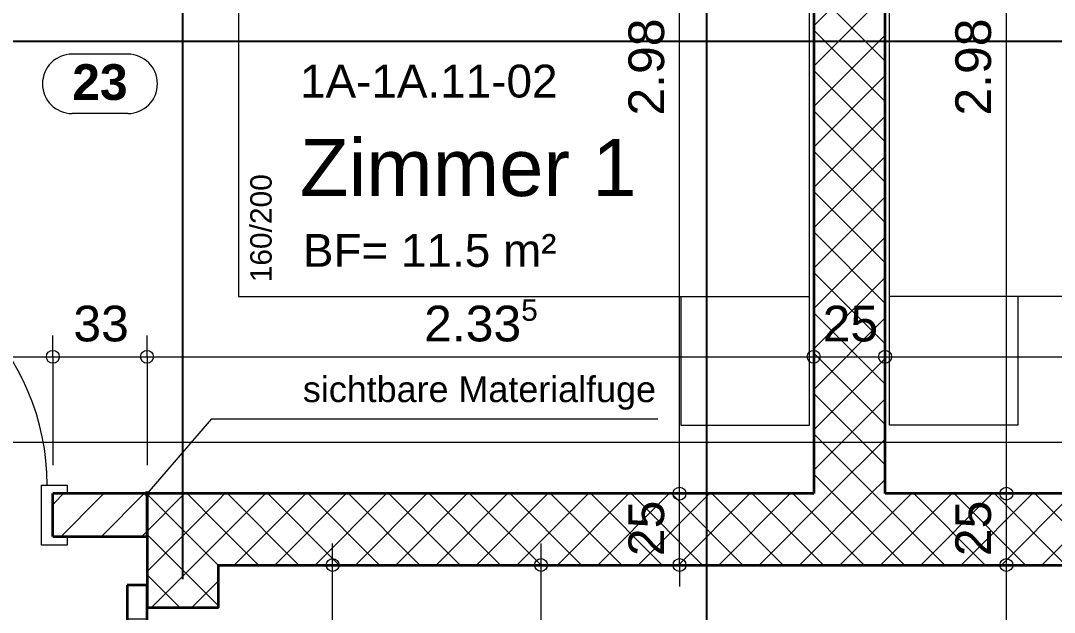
# Model space of a CAD drawing. Header units: metres. Extents: x 0.003 to 0.843, y 0.003 to 0.597.
# Drawn here: x 0.4203 to 0.4927, y 0.4116 to 0.453 of the extents above; entities that cross this region are included whole.
import ezdxf

# ---------------------------------------------------------------- set-up
doc = ezdxf.new("R2010")
doc.units = ezdxf.units.M
for name, pattern in [('AUSGEZOGEN', [0]), ('LINIE_23', [0.0079, 0.004, -0.0013, 0, -0.0013, 0, -0.0013]), ('PUNKT2', [3.175, 0, -3.175]), ('STRICHLINIE', [19.05, 12.7, -6.35]), ('STRICHPUNKT', [25.4, 12.7, -6.35, 0, -6.35])]:
    doc.linetypes.add(name, pattern=pattern)
for name, color, linetype, lineweight in [('Bauachsen grob', 7, 'STRICHPUNKT', 13), ('Detailmasse', 7, 'AUSGEZOGEN', 13), ('Konstruktion unten', 7, 'STRICHLINIE', 13), ('Moebel', 253, 'AUSGEZOGEN', 13), ('Raumbezeichnung', 7, 'AUSGEZOGEN', 18), ('Schnittbegrenzung', 7, 'AUSGEZOGEN', 13), ('Text Werkplan Ausfuehrung', 7, 'AUSGEZOGEN', 25), ('Tuerzarge', 7, 'AUSGEZOGEN', 13), ('Vermassung Decke', 180, 'STRICHLINIE', 25), ('Wand Beton bewehrt', 7, 'AUSGEZOGEN', 35), ('Wand Mauerwerk tragend', 7, 'AUSGEZOGEN', 35), ('Werkplan- Ausfuehrungsmasse', 7, 'AUSGEZOGEN', 13)]:
    doc.layers.add(name, color=color, linetype=linetype, lineweight=lineweight)
doc.styles.add('ARIAL', font='ARIAL.TTF')

msp = doc.modelspace()

# ---------------------------------------------------------------- hatches: boundary and pattern name
at = {"layer": 'Text Werkplan Ausfuehrung', "linetype": 'AUSGEZOGEN', "lineweight": 13}
for points in [[(0.429273, 0.419799), (0.429046, 0.419995), (0.429013, 0.419925)], [(0.429307, 0.41987), (0.429111, 0.420038), (0.429046, 0.419995)], [(0.429307, 0.41987), (0.429046, 0.419995), (0.429273, 0.419799)], [(0.429301, 0.419946), (0.429188, 0.420044), (0.429111, 0.420038)], [(0.429301, 0.419946), (0.429111, 0.420038), (0.429307, 0.41987)], [(0.429188, 0.420044), (0.429301, 0.419946), (0.429258, 0.420011)], [(0.429273, 0.419799), (0.429013, 0.419925), (0.429209, 0.419756)], [(0.429209, 0.419756), (0.429013, 0.419925), (0.429019, 0.419849)], [(0.429209, 0.419756), (0.429019, 0.419849), (0.429132, 0.419751)], [(0.429132, 0.419751), (0.429019, 0.419849), (0.429062, 0.419784)]]:
    msp.add_hatch(color=7, dxfattribs=at).paths.add_polyline_path(points)

# ---------------------------------------------------------------- linework, layer by layer
at = {"layer": 'Bauachsen grob', "color": 32, "linetype": 'LINIE_23', "lineweight": 25, "true_color": 0xc36e14}
msp.add_line((0.43166, 0.013897), (0.43166, 0.581), dxfattribs=at)
at = {"layer": 'Detailmasse', "color": 240, "linetype": 'AUSGEZOGEN', "lineweight": 13}
for p, q in [((0.44216, 0.414897), (0.44216, 0.416397)), ((0.44216, 0.414897), (0.44066, 0.414897)), ((0.44216, 0.414897), (0.44366, 0.414897)), ((0.44216, 0.391097), (0.44216, 0.414897))]:
    msp.add_line(p, q, dxfattribs=at)
msp.add_circle((0.44216, 0.414897), 0.00045, dxfattribs=at)
at = {"layer": 'Konstruktion unten', "color": 7, "linetype": 'PUNKT2', "lineweight": 13}
msp.add_line((0.63756, 0.424097), (0.33156, 0.424097), dxfattribs=at)
at = {"layer": 'Konstruktion unten', "color": 7, "linetype": 'STRICHLINIE', "lineweight": 13}
msp.add_line((0.33096, 0.423497), (0.63756, 0.423497), dxfattribs=at)
at = {"layer": 'Moebel', "color": 253, "linetype": 'AUSGEZOGEN', "lineweight": 13}
for p, q in [((0.43556, 0.465697), (0.43556, 0.433697)), ((0.47556, 0.433697), (0.47556, 0.465697)), ((0.48116, 0.433697), (0.48116, 0.465697)), ((0.43556, 0.433697), (0.47556, 0.433697)), ((0.46656, 0.433697), (0.46656, 0.424697)), ((0.47556, 0.424697), (0.47556, 0.433697)), ((0.48116, 0.424697), (0.48116, 0.433697)), ((0.52116, 0.433697), (0.48116, 0.433697)), ((0.49016, 0.433697), (0.49016, 0.424697)), ((0.46656, 0.424697), (0.47556, 0.424697)), ((0.49016, 0.424697), (0.48116, 0.424697))]:
    msp.add_line(p, q, dxfattribs=at)
at = {"layer": 'Schnittbegrenzung', "color": 14, "linetype": 'STRICHPUNKT', "lineweight": 25}
for p, q in [((0.46836, 0.5846), (0.46836, 0.256097)), ((0.2258, 0.451597), (0.73492, 0.451597))]:
    msp.add_line(p, q, dxfattribs=at)
at = {"layer": 'Text Werkplan Ausfuehrung', "color": 240, "linetype": 'AUSGEZOGEN', "lineweight": 13}
for p, q in [((0.427802, 0.450681), (0.423917, 0.450681)), ((0.427802, 0.446514), (0.423917, 0.446514))]:
    msp.add_line(p, q, dxfattribs=at)
at = {"layer": 'Text Werkplan Ausfuehrung', "color": 7, "linetype": 'AUSGEZOGEN', "lineweight": 13}
for p, q in [((0.43366, 0.425105), (0.42916, 0.419897)), ((0.464945, 0.425105), (0.43366, 0.425105)), ((0.429046, 0.419995), (0.429046, 0.419995)), ((0.429258, 0.420011), (0.429258, 0.420011)), ((0.429062, 0.419784), (0.429062, 0.419784)), ((0.429273, 0.419799), (0.429273, 0.419799))]:
    msp.add_line(p, q, dxfattribs=at)
msp.add_circle((0.42916, 0.419897), 0.00015, dxfattribs=at)
at = {"layer": 'Text Werkplan Ausfuehrung', "color": 240, "linetype": 'AUSGEZOGEN', "lineweight": 13}
for centre, start, end in [((0.423917, 0.448597), 90, 270), ((0.427802, 0.448597), 270, 90)]:
    msp.add_arc(centre, 0.002083, start, end, dxfattribs=at)
at = {"layer": 'Tuerzarge', "color": 7, "linetype": 'AUSGEZOGEN', "lineweight": 13}
for points in [[(0.42176, 0.418397), (0.42176, 0.420497), (0.42356, 0.420497), (0.42356, 0.419897), (0.42256, 0.419897), (0.42256, 0.416897), (0.42356, 0.416897), (0.42356, 0.416297), (0.42176, 0.416297), (0.42176, 0.418397)], [(0.42916, 0.413497), (0.42916, 0.411097), (0.42776, 0.411097), (0.42776, 0.413497), (0.42916, 0.413497)]]:
    msp.add_lwpolyline(points, dxfattribs=at)
msp.add_arc((0.40536, 0.420497), 0.0168, 0, 90, dxfattribs=at)
at = {"layer": 'Vermassung Decke', "color": 92, "linetype": 'AUSGEZOGEN', "lineweight": 13}
for p, q in [((0.45676, 0.414897), (0.45676, 0.416397)), ((0.45676, 0.414897), (0.45526, 0.414897)), ((0.45676, 0.414897), (0.45826, 0.414897)), ((0.45676, 0.414897), (0.45676, 0.414897)), ((0.45676, 0.391097), (0.45676, 0.414897))]:
    msp.add_line(p, q, dxfattribs=at)
msp.add_circle((0.45676, 0.414897), 0.00045, dxfattribs=at)
at = {"layer": 'Wand Beton bewehrt', "color": 7, "linetype": 'AUSGEZOGEN', "lineweight": 35}
for p, q in [((0.47586, 0.479497), (0.47586, 0.419897)), ((0.48086, 0.419897), (0.48086, 0.479497)), ((0.42916, 0.419897), (0.42916, 0.416897)), ((0.43416, 0.419897), (0.42916, 0.419897)), ((0.47586, 0.419897), (0.43416, 0.419897)), ((0.52256, 0.419897), (0.48086, 0.419897)), ((0.42916, 0.416897), (0.42916, 0.411897)), ((0.43416, 0.414897), (0.52256, 0.414897)), ((0.43416, 0.411897), (0.43416, 0.414897)), ((0.43416, 0.411897), (0.42916, 0.411897))]:
    msp.add_line(p, q, dxfattribs=at)
at = {"layer": 'Wand Beton bewehrt', "color": 7, "linetype": 'AUSGEZOGEN', "lineweight": 13}
for p, q in [((0.47586, 0.452655), (0.48086, 0.457655)), ((0.47586, 0.455193), (0.48086, 0.450193)), ((0.47586, 0.449827), (0.48086, 0.454827)), ((0.47586, 0.452364), (0.48086, 0.447364)), ((0.47586, 0.446999), (0.48086, 0.451999)), ((0.47586, 0.449536), (0.48086, 0.444536)), ((0.47586, 0.44417), (0.48086, 0.44917)), ((0.47586, 0.446707), (0.48086, 0.441707)), ((0.47586, 0.441342), (0.48086, 0.446342)), ((0.47586, 0.443879), (0.48086, 0.438879)), ((0.47586, 0.438513), (0.48086, 0.443513)), ((0.47586, 0.441051), (0.48086, 0.436051)), ((0.47586, 0.435685), (0.48086, 0.440685)), ((0.47586, 0.438222), (0.48086, 0.433222)), ((0.47586, 0.432856), (0.48086, 0.437856)), ((0.47586, 0.435394), (0.48086, 0.430394)), ((0.47586, 0.430028), (0.48086, 0.435028)), ((0.47586, 0.432565), (0.48086, 0.427565)), ((0.47586, 0.4272), (0.48086, 0.4322)), ((0.47586, 0.429737), (0.48086, 0.424737)), ((0.47586, 0.424371), (0.48086, 0.429371)), ((0.47586, 0.426908), (0.48086, 0.421908)), ((0.47586, 0.421543), (0.48086, 0.426543)), ((0.47586, 0.42408), (0.480043, 0.419897)), ((0.477043, 0.419897), (0.48086, 0.423714)), ((0.47586, 0.421252), (0.477214, 0.419897)), ((0.479871, 0.419897), (0.48086, 0.420886)), ((0.431959, 0.419897), (0.43416, 0.417697)), ((0.43416, 0.419441), (0.434617, 0.419897)), ((0.43416, 0.416612), (0.437445, 0.419897)), ((0.439788, 0.414897), (0.434788, 0.419897)), ((0.435273, 0.414897), (0.440273, 0.419897)), ((0.442616, 0.414897), (0.437616, 0.419897)), ((0.438102, 0.414897), (0.443102, 0.419897)), ((0.445445, 0.414897), (0.440445, 0.419897)), ((0.44093, 0.414897), (0.44593, 0.419897)), ((0.448273, 0.414897), (0.443273, 0.419897)), ((0.443759, 0.414897), (0.448759, 0.419897)), ((0.451102, 0.414897), (0.446102, 0.419897)), ((0.446587, 0.414897), (0.451587, 0.419897)), ((0.45393, 0.414897), (0.44893, 0.419897)), ((0.449416, 0.414897), (0.454416, 0.419897)), ((0.456758, 0.414897), (0.451758, 0.419897)), ((0.452244, 0.414897), (0.457244, 0.419897)), ((0.459587, 0.414897), (0.454587, 0.419897)), ((0.455072, 0.414897), (0.460072, 0.419897)), ((0.462415, 0.414897), (0.457415, 0.419897)), ((0.457901, 0.414897), (0.462901, 0.419897)), ((0.465244, 0.414897), (0.460244, 0.419897)), ((0.460729, 0.414897), (0.465729, 0.419897)), ((0.468072, 0.414897), (0.463072, 0.419897)), ((0.463558, 0.414897), (0.468558, 0.419897)), ((0.470901, 0.414897), (0.465901, 0.419897)), ((0.466386, 0.414897), (0.471386, 0.419897)), ((0.473729, 0.414897), (0.468729, 0.419897)), ((0.469215, 0.414897), (0.474215, 0.419897)), ((0.476557, 0.414897), (0.471557, 0.419897)), ((0.472043, 0.414897), (0.477043, 0.419897)), ((0.479386, 0.414897), (0.474386, 0.419897)), ((0.474871, 0.414897), (0.479871, 0.419897)), ((0.482214, 0.414897), (0.477214, 0.419897)), ((0.4777, 0.414897), (0.4827, 0.419897)), ((0.485043, 0.414897), (0.480043, 0.419897)), ((0.480528, 0.414897), (0.485528, 0.419897)), ((0.487871, 0.414897), (0.482871, 0.419897)), ((0.483357, 0.414897), (0.488357, 0.419897)), ((0.490699, 0.414897), (0.485699, 0.419897)), ((0.486185, 0.414897), (0.491185, 0.419897)), ((0.493528, 0.414897), (0.488528, 0.419897)), ((0.489014, 0.414897), (0.494014, 0.419897)), ((0.496356, 0.414897), (0.491356, 0.419897)), ((0.491842, 0.414897), (0.496842, 0.419897)), ((0.436959, 0.414897), (0.43416, 0.417697)), ((0.429445, 0.411897), (0.43416, 0.416612)), ((0.432273, 0.411897), (0.43416, 0.413784)), ((0.42916, 0.411897), (0.42916, 0.392297))]:
    msp.add_line(p, q, dxfattribs=at)
at = {"layer": 'Wand Beton bewehrt', "color": 180, "linetype": 'STRICHPUNKT', "lineweight": 35}
for p, q in [((0.42776, 0.413497), (0.42776, 0.390697)), ((0.42916, 0.413497), (0.42776, 0.413497)), ((0.42916, 0.411897), (0.42916, 0.413497)), ((0.42916, 0.392297), (0.42916, 0.411897))]:
    msp.add_line(p, q, dxfattribs=at)
at = {"layer": 'Wand Beton bewehrt', "color": 7, "linetype": 'AUSGEZOGEN', "lineweight": 13}
for points in [[(0.42916, 0.417269), (0.42916, 0.417269), (0.431788, 0.419897)], [(0.42916, 0.419868), (0.42916, 0.419868), (0.43416, 0.414868)], [(0.42916, 0.414441), (0.42916, 0.414441), (0.43416, 0.419441)], [(0.42916, 0.41704), (0.42916, 0.41704), (0.43416, 0.41204)], [(0.42916, 0.414211), (0.42916, 0.414211), (0.431474, 0.411897)]]:
    msp.add_lwpolyline(points, dxfattribs=at)
at = {"layer": 'Wand Mauerwerk tragend', "color": 7, "linetype": 'AUSGEZOGEN', "lineweight": 35}
for p, q in [((0.42256, 0.416897), (0.42256, 0.419897)), ((0.42916, 0.419897), (0.42256, 0.419897)), ((0.42916, 0.416897), (0.42916, 0.419897)), ((0.42256, 0.416897), (0.42916, 0.416897))]:
    msp.add_line(p, q, dxfattribs=at)
at = {"layer": 'Wand Mauerwerk tragend', "color": 7, "linetype": 'AUSGEZOGEN', "lineweight": 13}
msp.add_line((0.428788, 0.416897), (0.42916, 0.417269), dxfattribs=at)
for points in [[(0.42256, 0.419154), (0.422671, 0.419265), (0.422671, 0.419265), (0.423303, 0.419897)], [(0.423131, 0.416897), (0.425805, 0.419571), (0.425805, 0.419571), (0.426131, 0.419897)], [(0.42596, 0.416897), (0.428938, 0.419876), (0.428938, 0.419876), (0.42896, 0.419897)]]:
    msp.add_lwpolyline(points, dxfattribs=at)
at = {"layer": 'Werkplan- Ausfuehrungsmasse', "color": 7, "linetype": 'AUSGEZOGEN', "lineweight": 13}
for p, q in [((0.46646, 0.419897), (0.46646, 0.479497)), ((0.48936, 0.419897), (0.48936, 0.479497)), ((0.42256, 0.429479), (0.42256, 0.430979)), ((0.42916, 0.429479), (0.42916, 0.430979)), ((0.47586, 0.429479), (0.47586, 0.430979)), ((0.48086, 0.429479), (0.48086, 0.430979)), ((0.40496, 0.429479), (0.42256, 0.429479)), ((0.42256, 0.429479), (0.42256, 0.427979)), ((0.42256, 0.429479), (0.42916, 0.429479)), ((0.42916, 0.429479), (0.42916, 0.427979)), ((0.42916, 0.429479), (0.47586, 0.429479)), ((0.47586, 0.429479), (0.47586, 0.427979)), ((0.47586, 0.429479), (0.47586, 0.429479)), ((0.47586, 0.429479), (0.48086, 0.429479)), ((0.48086, 0.429479), (0.48086, 0.427979)), ((0.48086, 0.429479), (0.48086, 0.429479)), ((0.48086, 0.429479), (0.52756, 0.429479)), ((0.46646, 0.419897), (0.46496, 0.419897)), ((0.46646, 0.419897), (0.46796, 0.419897)), ((0.46646, 0.419897), (0.46646, 0.419897)), ((0.46646, 0.414897), (0.46646, 0.419897)), ((0.48936, 0.419897), (0.48786, 0.419897)), ((0.48936, 0.419897), (0.49086, 0.419897)), ((0.48936, 0.419897), (0.48936, 0.419897)), ((0.48936, 0.414897), (0.48936, 0.419897)), ((0.46646, 0.414897), (0.46496, 0.414897)), ((0.46646, 0.414897), (0.46796, 0.414897)), ((0.46646, 0.414897), (0.46646, 0.414897)), ((0.46646, 0.414897), (0.46646, 0.413397)), ((0.48936, 0.414897), (0.48786, 0.414897)), ((0.48936, 0.414897), (0.49086, 0.414897)), ((0.48936, 0.414897), (0.48936, 0.414897)), ((0.48936, 0.386297), (0.48936, 0.414897))]:
    msp.add_line(p, q, dxfattribs=at)
for points in [[(0.42256, 0.429479), (0.42256, 0.427975), (0.42256, 0.427975), (0.42256, 0.421897)], [(0.42916, 0.429479), (0.42916, 0.42784), (0.42916, 0.42784), (0.42916, 0.421897)]]:
    msp.add_lwpolyline(points, dxfattribs=at)
for centre in [(0.42256, 0.429479), (0.42916, 0.429479), (0.47586, 0.429479), (0.48086, 0.429479), (0.46646, 0.419897), (0.48936, 0.419897), (0.46646, 0.414897), (0.48936, 0.414897)]:
    msp.add_circle(centre, 0.00045, dxfattribs=at)

# ---------------------------------------------------------------- texts
at = {"layer": 'Moebel', "color": 253, "linetype": 'AUSGEZOGEN', "lineweight": 13, "insert": (0.43791, 0.434697), "char_height": 0.0015, "width": 0.00075, "attachment_point": 7, "rotation": 90, "style": 'ARIAL'}
msp.add_mtext('160/200', dxfattribs=at)
at = {"layer": 'Raumbezeichnung', "color": 7, "linetype": 'AUSGEZOGEN', "lineweight": 18, "attachment_point": 7, "style": 'ARIAL'}
for s, insert, char_height, width in [('1A-1A.11-02', (0.439875, 0.447607), 0.0023, 0.00115), ('Zimmer\\~1', (0.43986, 0.440681), 0.004, 0.002), ('BF=\\~11.5\\~m²', (0.440075, 0.435749), 0.0023, 0.00115)]:
    msp.add_mtext(s, dxfattribs=dict(at, insert=insert, char_height=char_height, width=width))
at = {"layer": 'Text Werkplan Ausfuehrung', "color": 240, "linetype": 'AUSGEZOGEN', "lineweight": 13, "insert": (0.423917, 0.447431), "char_height": 0.0025, "width": 0.00125, "attachment_point": 7, "style": 'ARIAL'}
msp.add_mtext('\\fArial|i0|b1|c0|p0;23', dxfattribs=at)
at = {"layer": 'Text Werkplan Ausfuehrung', "color": 7, "linetype": 'AUSGEZOGEN', "lineweight": 18, "insert": (0.440075, 0.425765), "char_height": 0.0018, "width": 0.0009, "attachment_point": 7, "style": 'ARIAL'}
msp.add_mtext('sichtbare\\~Materialfuge', dxfattribs=at)
at = {"layer": 'Werkplan- Ausfuehrungsmasse', "color": 7, "linetype": 'AUSGEZOGEN', "lineweight": 13, "char_height": 0.0025, "width": 0.00125, "attachment_point": 7, "rotation": 90, "style": 'ARIAL'}
for s, insert in [('2.98', (0.465417, 0.446375)), ('2.98', (0.488317, 0.446375)), ('25', (0.465417, 0.415525)), ('25', (0.488317, 0.415525))]:
    msp.add_mtext(s, dxfattribs=dict(at, insert=insert))
at = {"layer": 'Werkplan- Ausfuehrungsmasse', "color": 7, "linetype": 'AUSGEZOGEN', "lineweight": 13, "attachment_point": 7, "style": 'ARIAL'}
for s, insert, char_height, width in [('33', (0.423997, 0.430524), 0.0025, 0.00125), ('2.33', (0.448571, 0.430524), 0.0025, 0.00125), ('5', (0.455368, 0.431982), 0.0015, 0.00075), ('25', (0.476488, 0.430522), 0.0025, 0.00125)]:
    msp.add_mtext(s, dxfattribs=dict(at, insert=insert, char_height=char_height, width=width))

doc.saveas('drawing.dxf')
